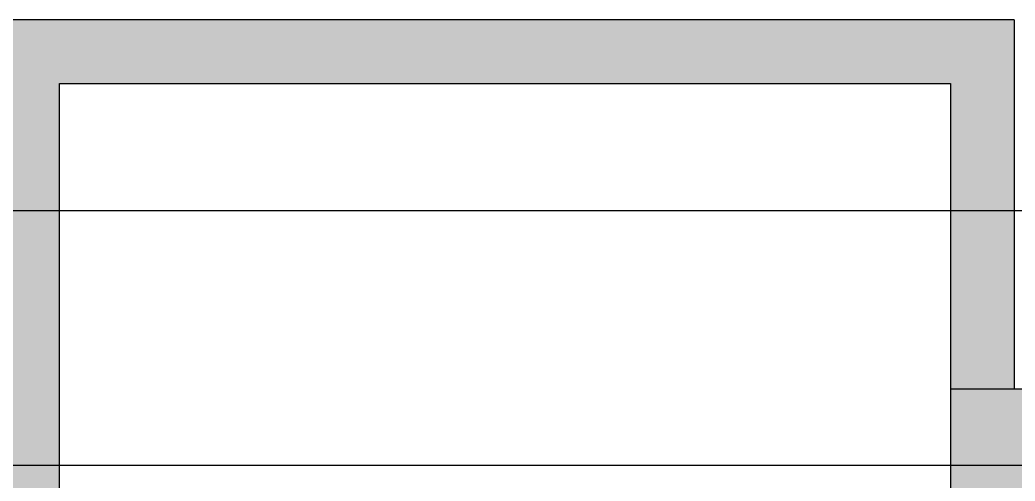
# Model space of a CAD drawing. Header units: inches. Extents: x 0 to 54693, y 0 to 31146.
# Drawn here: x 13587.7 to 13978.7, y 14712 to 14893.3 of the extents above; entities that cross this region are included whole.
import ezdxf

# ---------------------------------------------------------------- set-up
doc = ezdxf.new("R2010")
doc.units = ezdxf.units.IN
doc.header["$MEASUREMENT"] = 0
doc.layers.add('Added', color=3, linetype='Continuous')

msp = doc.modelspace()

# ---------------------------------------------------------------- linework, layer by layer
at = {"layer": 'Added', "linetype": 'Continuous', "lineweight": -2, "ltscale": 0.18}
for p, q in [((13978.23, 14893.32), (13578.23, 14893.32)), ((13978.23, 14893.32), (13978.23, 14748.32)), ((13603.23, 14408.32), (13603.23, 14868.32)), ((13603.23, 14868.32), (13953.23, 14868.32)), ((13953.23, 14868.32), (13953.23, 14408.32)), ((8565.31, 14818.32), (14228.23, 14818.32)), ((13953.23, 14748.32), (13978.23, 14748.32)), ((13978.23, 14748.32), (16453.23, 14748.32)), ((8565.31, 14718.32), (14228.23, 14718.32))]:
    msp.add_line(p, q, dxfattribs=at)
for points in [[(13578.23, 14893.32), (13603.23, 14893.32), (13578.23, 14648.32), (13603.23, 14648.32)], [(13953.23, 14893.32), (13953.23, 14868.32), (13603.23, 14893.32), (13603.23, 14868.32)], [(13978.23, 14748.32), (13953.23, 14748.32), (13978.23, 14893.32), (13953.23, 14893.32)], [(13978.23, 14408.32), (13953.23, 14408.32), (13978.23, 14748.32), (13953.23, 14748.32)], [(16453.23, 14748.32), (16553.23, 14648.32), (13978.23, 14748.32), (13978.23, 14648.32)]]:
    msp.add_solid(points, dxfattribs=at)

doc.saveas('drawing.dxf')
